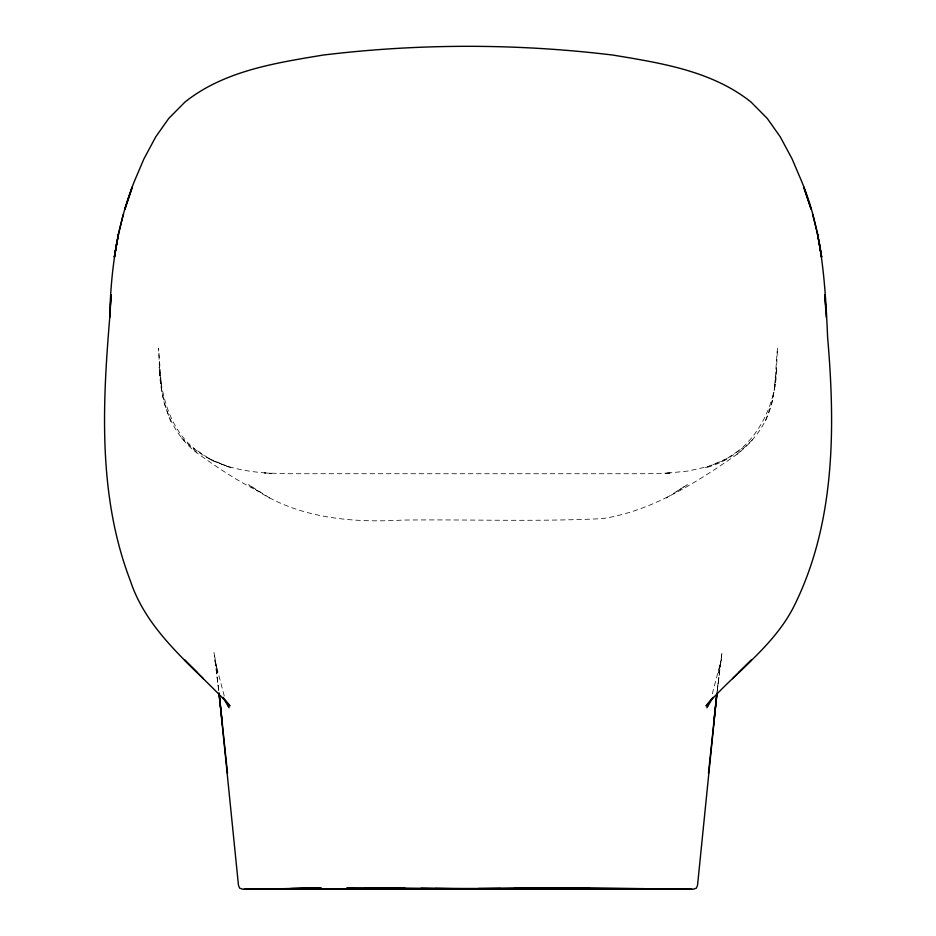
<?xml version="1.0" encoding="UTF-8"?>
<svg xmlns="http://www.w3.org/2000/svg" width="936" height="936" viewBox="0 0 936 936"><rect width="100%" height="100%" fill="white"/><g stroke="black" fill="none" stroke-linecap="round" stroke-linejoin="round"><path stroke-width="0.7" stroke-dasharray="4.68 3.51" d="M269.708 497.999L248.672 484.731C292.816 517.713 349.362 523.177 402.667 520.077C469.322 519.281 536.094 521.843 602.667 518.614C650.695 511.103 692.815 484.602 732.256 457.692C751.046 444.612 766.385 425.938 771.732 403.311C776.002 385.187 776.716 366.561 777.442 348.028L774.715 384.977L776.81 367.286C776.073 411.758 749.724 456.815 704.738 467.953L724.721 460.079L742.576 448.016M717.304 690.405L722.03 652.263L717.105 691.645L718.789 677.535M775.183 384.591L771.732 403.311L765.262 421.645M720.79 661.518L718.322 673.148L721.41 659.19L711.734 696.033M737.088 454.346L754.603 437.779M666.292 497.999L687.328 484.731L675.265 492.313M727.015 458.593L708.751 466.385L688.007 471.054L664.583 473.37L671.557 472.972L646.483 473.733L289.516 473.733L264.443 472.972L271.417 473.37C243.91 471.697 214.941 466.561 193.424 448.016C169.978 428.021 161.764 396.829 159.19 367.286L161.284 384.977L158.558 348.028L159.401 366.444C159.717 399.719 170.586 434.398 198.912 454.346C218.65 468.398 238.797 481.876 260.734 492.313M208.985 458.593L231.262 467.953L211.279 460.079L193.424 448.016M181.397 437.779L198.912 454.346M170.738 421.645L164.268 403.311L160.816 384.591M224.266 696.033L214.59 659.19L217.679 673.148L213.97 652.263L218.895 691.645L215.21 661.518M217.21 677.535L218.696 690.405"/><path stroke-width="1.4" d="M229.133 707.792L223.014 697.355L229.987 705.908C194.056 666.514 147.677 633.45 130.315 580.659C98.104 496.63 102.422 405.382 109.758 317.386C110.647 271.066 117.07 224.511 134.386 181.291L143.863 159.003L155.774 136.785L168.737 118.451L184.895 102.118C223.926 70.902 275.079 63.04 322.967 55.095L323.54 55.013C419.269 43.419 516.73 43.419 612.46 55.013L613.033 55.095C660.921 63.04 712.074 70.902 751.105 102.118L767.263 118.451L780.226 136.785L792.137 159.003L801.614 181.291C822.217 230.677 825.33 284.462 827.611 337.217C835.357 427.647 835.38 523.177 793.997 606.259C773.581 646.706 734.971 672.364 706.013 705.908L712.986 697.355L706.867 707.792M109.758 317.386L111.185 294.746L110.483 304.668M713.548 724.37L716.941 693.085L697.531 885.386L696.279 888.241L693.237 889.2L242.763 889.2L239.721 888.241L238.469 885.386L219.059 693.085L227.53 773.428M708.47 773.428L716.976 693.26M123.482 213.993L118.451 233.93L114.379 257.026L117.07 240.494M114.379 257.026L118.451 233.93M707.429 706.493L708.552 703.872M732.584 678.67L751.468 659.915L738.937 672.34M294.185 888.673L258.558 889.2L321.048 888.053L290.616 888.557M321.048 888.053L251.491 889.2L279.022 888.744M483.772 888.697L571.089 887.702M517.549 888.241L534.807 887.983M500.842 888.486L435.158 888.486M265.461 889.095L250.813 889.2M514.999 888.252L589.06 887.702L565.718 887.714L568.374 887.714M251.491 889.2L459.517 888.65M478.378 888.498L583.011 887.702L645.477 888.697M244.237 889.2L250.099 889.188M255.61 889.177L261.975 889.177M352.989 887.702L346.94 887.702L404.808 888.007M421.001 888.252L458.078 888.72M465.391 888.732L677.442 889.2L648.391 888.744M685.901 889.188L691.762 889.2M387.738 887.819L383.175 887.808L452.228 888.697M685.187 889.2L670.539 889.095M662.899 889.095L677.442 889.2L641.815 888.673L653.106 888.931M197.063 672.34L184.532 659.915L203.416 678.67M227.448 703.872L228.571 706.493M818.93 240.494L821.621 257.026L817.549 233.93L812.518 213.993M821.621 257.026L817.549 233.93M219.024 693.26L222.452 724.37M825.517 304.668L824.815 294.746L826.242 317.386M132.268 187.118L124.956 208.95L132.268 187.118M370.282 887.714L364.911 887.702L385.48 887.808L370.282 887.714M811.044 208.95L803.731 187.118L811.044 208.95"/></g></svg>
